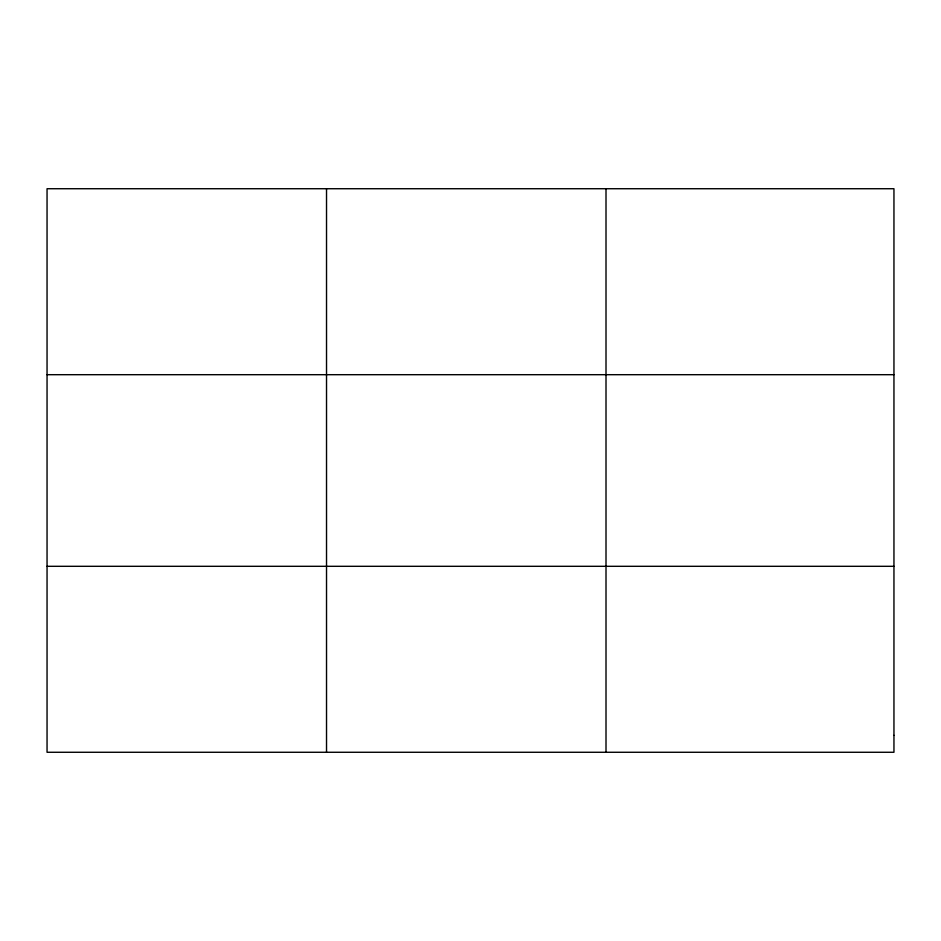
<?xml version="1.0" encoding="UTF-8"?>
<svg xmlns="http://www.w3.org/2000/svg" width="941" height="941" viewBox="0 0 941 941"><rect width="100%" height="100%" fill="white"/><g stroke="black" fill="none" stroke-linecap="round" stroke-linejoin="round"><path stroke-width="1.41" d="M326.527 188.729L326.527 752.271M606.004 188.729L606.004 752.271M47.05 374.694L893.95 374.694M47.05 566.306L893.95 566.306M893.95 735.368L893.95 752.271L47.05 752.271L47.05 188.729L893.95 188.729L893.95 735.368"/></g></svg>
